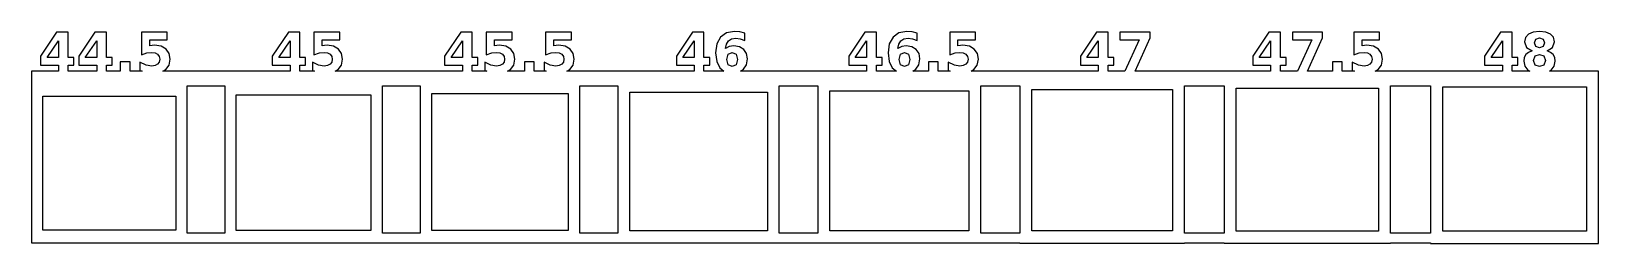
# Model space of a CAD drawing. Extents: x 0 to 12, y 0 to 1.6.
import ezdxf

# ---------------------------------------------------------------- set-up
doc = ezdxf.new("R2010")
doc.units = 0
doc.layers.add('Layer_1', color=7, linetype='CONTINUOUS')

msp = doc.modelspace()

# ---------------------------------------------------------------- linework, layer by layer
at = {"layer": 'Layer_1', "color": 7}
for points in [[(11.587756, 1.627306), (11.538161, 1.622197), (11.502208, 1.606856), (11.480342, 1.581742), (11.473049, 1.547325), (11.487325, 1.503503), (11.529658, 1.477431), (11.502077, 1.466004), (11.482144, 1.449099), (11.470199, 1.427098), (11.466213, 1.39993), (11.473862, 1.359622), (11.496806, 1.330477), (11.511744, 1.321658), (11.377137, 1.321658), (11.377137, 1.369338), (11.421179, 1.369338), (11.421179, 1.426995), (11.377137, 1.426995), (11.377137, 1.621739), (11.288667, 1.621739), (11.16503, 1.437578), (11.16503, 1.369338), (11.301896, 1.369338), (11.301896, 1.321658), (10.324261, 1.321658), (10.346475, 1.335438), (10.372223, 1.369176), (10.380816, 1.413766), (10.372961, 1.458621), (10.349396, 1.492314), (10.311717, 1.51356), (10.261533, 1.520646), (10.242295, 1.519213), (10.224105, 1.515465), (10.224105, 1.5632), (10.358491, 1.5632), (10.358491, 1.621739), (10.16066, 1.621739), (10.16066, 1.448106), (10.202442, 1.461721), (10.238988, 1.466296), (10.264826, 1.462782), (10.284463, 1.45224), (10.297027, 1.435587), (10.30122, 1.413766), (10.297027, 1.392075), (10.284463, 1.375346), (10.264826, 1.364804), (10.238988, 1.36129), (10.196213, 1.368511), (10.148478, 1.390229), (10.148478, 1.327611), (10.165345, 1.321658), (10.07219, 1.321658), (10.07219, 1.393095), (9.997776, 1.393095), (9.997776, 1.321658), (9.804685, 1.321658), (9.921102, 1.57687), (9.921102, 1.621739), (9.688544, 1.621739), (9.688544, 1.5632), (9.837152, 1.5632), (9.727184, 1.321658), (9.596987, 1.321658), (9.596987, 1.369338), (9.64103, 1.369338), (9.64103, 1.426995), (9.596987, 1.426995), (9.596987, 1.621739), (9.508517, 1.621739), (9.38488, 1.437578), (9.38488, 1.369338), (9.521747, 1.369338), (9.521747, 1.321658), (8.480115, 1.321658), (8.596532, 1.57687), (8.596532, 1.621739), (8.363974, 1.621739), (8.363974, 1.5632), (8.512582, 1.5632), (8.402614, 1.321658), (8.272417, 1.321658), (8.272417, 1.369338), (8.316459, 1.369338), (8.316459, 1.426995), (8.272417, 1.426995), (8.272417, 1.621739), (8.183947, 1.621739), (8.060309, 1.437578), (8.060309, 1.369338), (8.197176, 1.369338), (8.197176, 1.321658), (7.219596, 1.321658), (7.241755, 1.335438), (7.267503, 1.369176), (7.276095, 1.413766), (7.268241, 1.458621), (7.244676, 1.492314), (7.206997, 1.51356), (7.156812, 1.520646), (7.137575, 1.519213), (7.119385, 1.515465), (7.119385, 1.5632), (7.253771, 1.5632), (7.253771, 1.621739), (7.05594, 1.621739), (7.05594, 1.448106), (7.097722, 1.461721), (7.134268, 1.466296), (7.160106, 1.462782), (7.179743, 1.45224), (7.192307, 1.435587), (7.1965, 1.413766), (7.192307, 1.392075), (7.179743, 1.375346), (7.160106, 1.364804), (7.134268, 1.36129), (7.091494, 1.368511), (7.043758, 1.390229), (7.043758, 1.327611), (7.060626, 1.321658), (6.96747, 1.321658), (6.96747, 1.393095), (6.893056, 1.393095), (6.893056, 1.321658), (6.77245, 1.321658), (6.794884, 1.336871), (6.819231, 1.37176), (6.827351, 1.416467), (6.820058, 1.457026), (6.798192, 1.489006), (6.764647, 1.509794), (6.721904, 1.516733), (6.687177, 1.511551), (6.657632, 1.496448), (6.665073, 1.530496), (6.680783, 1.554932), (6.704554, 1.569842), (6.73618, 1.574831), (6.77008, 1.570256), (6.807066, 1.556641), (6.807066, 1.613636), (6.767379, 1.623613), (6.726038, 1.626865), (6.66599, 1.615938), (6.620204, 1.583099), (6.591383, 1.531261), (6.581785, 1.462989), (6.589994, 1.396829), (6.614637, 1.34762), (6.645781, 1.321658), (6.492267, 1.321658), (6.492267, 1.369338), (6.536309, 1.369338), (6.536309, 1.426995), (6.492267, 1.426995), (6.492267, 1.621739), (6.403797, 1.621739), (6.28016, 1.437578), (6.28016, 1.369338), (6.417026, 1.369338), (6.417026, 1.321658), (5.44788, 1.321658), (5.470314, 1.336871), (5.494661, 1.37176), (5.502781, 1.416467), (5.495488, 1.457026), (5.473622, 1.489006), (5.440077, 1.509794), (5.397333, 1.516733), (5.362607, 1.511551), (5.333062, 1.496448), (5.340503, 1.530496), (5.356213, 1.554932), (5.379984, 1.569842), (5.41161, 1.574831), (5.445509, 1.570256), (5.482496, 1.556641), (5.482496, 1.613636), (5.442809, 1.623613), (5.401467, 1.626865), (5.341419, 1.615938), (5.295634, 1.583099), (5.266812, 1.531261), (5.257215, 1.462989), (5.265424, 1.396829), (5.290067, 1.34762), (5.321211, 1.321658), (5.167697, 1.321658), (5.167697, 1.369338), (5.211739, 1.369338), (5.211739, 1.426995), (5.167697, 1.426995), (5.167697, 1.621739), (5.079227, 1.621739), (4.95559, 1.437578), (4.95559, 1.369338), (5.092456, 1.369338), (5.092456, 1.321658), (4.114821, 1.321658), (4.137035, 1.335438), (4.162783, 1.369176), (4.171376, 1.413766), (4.163521, 1.458621), (4.139956, 1.492314), (4.102277, 1.51356), (4.052092, 1.520646), (4.032855, 1.519213), (4.014665, 1.515465), (4.014665, 1.5632), (4.149051, 1.5632), (4.149051, 1.621739), (3.95122, 1.621739), (3.95122, 1.448106), (3.993002, 1.461721), (4.029548, 1.466296), (4.055386, 1.462782), (4.075023, 1.45224), (4.087587, 1.435587), (4.09178, 1.413766), (4.087587, 1.392075), (4.075023, 1.375346), (4.055386, 1.364804), (4.029548, 1.36129), (3.986773, 1.368511), (3.939038, 1.390229), (3.939038, 1.327611), (3.955905, 1.321658), (3.86275, 1.321658), (3.86275, 1.393095), (3.788336, 1.393095), (3.788336, 1.321658), (3.659297, 1.321658), (3.681455, 1.335438), (3.707204, 1.369176), (3.715796, 1.413766), (3.707941, 1.458621), (3.684377, 1.492314), (3.646698, 1.51356), (3.596513, 1.520646), (3.577276, 1.519213), (3.559086, 1.515465), (3.559086, 1.5632), (3.693472, 1.5632), (3.693472, 1.621739), (3.495641, 1.621739), (3.495641, 1.448106), (3.537423, 1.461721), (3.573968, 1.466296), (3.599807, 1.462782), (3.619444, 1.45224), (3.632008, 1.435587), (3.636201, 1.413766), (3.632008, 1.392075), (3.619444, 1.375346), (3.599807, 1.364804), (3.573968, 1.36129), (3.531194, 1.368511), (3.483459, 1.390229), (3.483459, 1.327611), (3.500326, 1.321658), (3.387547, 1.321658), (3.387547, 1.369338), (3.43159, 1.369338), (3.43159, 1.426995), (3.387547, 1.426995), (3.387547, 1.621739), (3.299077, 1.621739), (3.17544, 1.437578), (3.17544, 1.369338), (3.312306, 1.369338), (3.312306, 1.321658), (2.334726, 1.321658), (2.356885, 1.335438), (2.382634, 1.369176), (2.391226, 1.413766), (2.383371, 1.458621), (2.359806, 1.492314), (2.322127, 1.51356), (2.271943, 1.520646), (2.252705, 1.519213), (2.234515, 1.515465), (2.234515, 1.5632), (2.368901, 1.5632), (2.368901, 1.621739), (2.17107, 1.621739), (2.17107, 1.448106), (2.212852, 1.461721), (2.249398, 1.466296), (2.275236, 1.462782), (2.294873, 1.45224), (2.307438, 1.435587), (2.31163, 1.413766), (2.307438, 1.392075), (2.294873, 1.375346), (2.275236, 1.364804), (2.249398, 1.36129), (2.206624, 1.368511), (2.158888, 1.390229), (2.158888, 1.327611), (2.175756, 1.321658), (2.062977, 1.321658), (2.062977, 1.369338), (2.107019, 1.369338), (2.107019, 1.426995), (2.062977, 1.426995), (2.062977, 1.621739), (1.974507, 1.621739), (1.850869, 1.437578), (1.850869, 1.369338), (1.987736, 1.369338), (1.987736, 1.321658), (1.010156, 1.321658), (1.032315, 1.335438), (1.058063, 1.369176), (1.066655, 1.413766), (1.058801, 1.458621), (1.035236, 1.492314), (0.997557, 1.51356), (0.947372, 1.520646), (0.928135, 1.519213), (0.909945, 1.515465), (0.909945, 1.5632), (1.044331, 1.5632), (1.044331, 1.621739), (0.8465, 1.621739), (0.8465, 1.448106), (0.888282, 1.461721), (0.924828, 1.466296), (0.950666, 1.462782), (0.970303, 1.45224), (0.982867, 1.435587), (0.98706, 1.413766), (0.982867, 1.392075), (0.970303, 1.375346), (0.950666, 1.364804), (0.924828, 1.36129), (0.882053, 1.368511), (0.834318, 1.390229), (0.834318, 1.327611), (0.851185, 1.321658), (0.75803, 1.321658), (0.75803, 1.393095), (0.683616, 1.393095), (0.683616, 1.321658), (0.577176, 1.321658), (0.577176, 1.369338), (0.621218, 1.369338), (0.621218, 1.426995), (0.577176, 1.426995), (0.577176, 1.621739), (0.488706, 1.621739), (0.365069, 1.437578), (0.365069, 1.369338), (0.501935, 1.369338), (0.501935, 1.321658), (0.282827, 1.321658), (0.282827, 1.369338), (0.326869, 1.369338), (0.326869, 1.426995), (0.282827, 1.426995), (0.282827, 1.621739), (0.194357, 1.621739), (0.07072, 1.437578), (0.07072, 1.369338), (0.207586, 1.369338), (0.207586, 1.321658), (-0.000001, 1.321658), (-0.000001, 1.217092), (-0.000001, 1.209485), (-0.000001, 0.079659), (-0.000001, 0.015167), (-0.000001, 0.004694), (7.594808, 0.004694), (7.594808, 0.004363), (8.860178, 0.004363), (8.860178, 0.004694), (9.163787, 0.004694), (9.163787, 0.002158), (10.442662, 0.002158), (10.442662, 0.004694), (10.749413, 0.004694), (10.749413, 0.000009), (12.041737, 0.000009), (12.041737, 1.296467), (12.040855, 1.296467), (12.040855, 1.321658), (11.663383, 1.321658), (11.678101, 1.330477), (11.701045, 1.359622), (11.708693, 1.39993), (11.704649, 1.427098), (11.692542, 1.449099), (11.672771, 1.466004), (11.645248, 1.477431), (11.687582, 1.503503), (11.702078, 1.547325), (11.694785, 1.581845), (11.672919, 1.606856), (11.637056, 1.622197), (11.587756, 1.627306), (11.587756, 1.627306)], [(11.587756, 1.577256), (11.616475, 1.567389), (11.626617, 1.539222), (11.616475, 1.510945), (11.587756, 1.501023), (11.558432, 1.510945), (11.54829, 1.539222), (11.558432, 1.567389), (11.587756, 1.577256), (11.587756, 1.577256)], [(0.207586, 1.5562), (0.207586, 1.426995), (0.120329, 1.426995), (0.207586, 1.5562), (0.207586, 1.5562)], [(0.501935, 1.5562), (0.501935, 1.426995), (0.414678, 1.426995), (0.501935, 1.5562), (0.501935, 1.5562)], [(1.987736, 1.5562), (1.987736, 1.426995), (1.900479, 1.426995), (1.987736, 1.5562), (1.987736, 1.5562)], [(3.312306, 1.5562), (3.312306, 1.426995), (3.225049, 1.426995), (3.312306, 1.5562), (3.312306, 1.5562)], [(5.092456, 1.5562), (5.092456, 1.426995), (5.005199, 1.426995), (5.092456, 1.5562), (5.092456, 1.5562)], [(5.384104, 1.46547), (5.415523, 1.451799), (5.426052, 1.411285), (5.415523, 1.37055), (5.384104, 1.357156), (5.352685, 1.37055), (5.342377, 1.411285), (5.352685, 1.451799), (5.384104, 1.46547), (5.384104, 1.46547)], [(6.417026, 1.5562), (6.417026, 1.426995), (6.329769, 1.426995), (6.417026, 1.5562), (6.417026, 1.5562)], [(6.708674, 1.46547), (6.740094, 1.451799), (6.750622, 1.411285), (6.740094, 1.37055), (6.708674, 1.357156), (6.677255, 1.37055), (6.666948, 1.411285), (6.677255, 1.451799), (6.708674, 1.46547), (6.708674, 1.46547)], [(8.197176, 1.5562), (8.197176, 1.426995), (8.109919, 1.426995), (8.197176, 1.5562), (8.197176, 1.5562)], [(9.521747, 1.5562), (9.521747, 1.426995), (9.434489, 1.426995), (9.521747, 1.5562), (9.521747, 1.5562)], [(11.301896, 1.5562), (11.301896, 1.426995), (11.214639, 1.426995), (11.301896, 1.5562), (11.301896, 1.5562)], [(11.587756, 1.451193), (11.621656, 1.439011), (11.633452, 1.404064), (11.621656, 1.369117), (11.587756, 1.357156), (11.553471, 1.369117), (11.541454, 1.404064), (11.553471, 1.439011), (11.587756, 1.451193), (11.587756, 1.451193)], [(1.198065, 1.209485), (1.485634, 1.209485), (1.485634, 0.079659), (1.198065, 0.079659), (1.198065, 1.209485), (1.198065, 1.209485)], [(2.69715, 1.209485), (2.987916, 1.209485), (2.987916, 0.079659), (2.69715, 0.079659), (2.69715, 1.209485), (2.69715, 1.209485)], [(4.212937, 1.209485), (4.506845, 1.209485), (4.506845, 0.079659), (4.212937, 0.079659), (4.212937, 1.209485), (4.212937, 1.209485)], [(5.745316, 1.209485), (6.042476, 1.209485), (6.042476, 0.079659), (5.745316, 0.079659), (5.745316, 1.209485), (5.745316, 1.209485)], [(7.294451, 1.209485), (7.594808, 1.209485), (7.594808, 0.079659), (7.294451, 0.079659), (7.294451, 1.209485), (7.294451, 1.209485)], [(8.860178, 1.209485), (9.163787, 1.209485), (9.163787, 0.079659), (8.860178, 0.079659), (8.860178, 1.209485), (8.860178, 1.209485)], [(10.442662, 1.209485), (10.749413, 1.209485), (10.749413, 0.079659), (10.442662, 0.079659), (10.442662, 1.209485), (10.442662, 1.209485)], [(0.087366, 1.129724), (1.110697, 1.129724), (1.110697, 0.10259), (0.087366, 0.10259), (0.087366, 1.129724), (0.087366, 1.129724)], [(1.573994, 1.140087), (2.60879, 1.140087), (2.60879, 0.101377), (1.573994, 0.101377), (1.573994, 1.140087), (1.573994, 1.140087)], [(3.077268, 1.15045), (4.123585, 1.15045), (4.123585, 0.10022), (3.077268, 0.10022), (3.077268, 1.15045), (3.077268, 1.15045)], [(4.597189, 1.160813), (5.655026, 1.160813), (5.655026, 0.099007), (4.597189, 0.099007), (4.597189, 1.160813), (4.597189, 1.160813)], [(6.133812, 1.171121), (7.203115, 1.171121), (7.203115, 0.097849), (6.133812, 0.097849), (6.133812, 1.171121), (6.133812, 1.171121)], [(7.687082, 1.181483), (8.767905, 1.181483), (8.767905, 0.096637), (7.687082, 0.096637), (7.687082, 1.181483), (7.687082, 1.181483)], [(9.257053, 1.191846), (10.349341, 1.191846), (10.349341, 0.095424), (9.257053, 0.095424), (9.257053, 1.191846), (9.257053, 1.191846)], [(10.843671, 1.202209), (11.94748, 1.202209), (11.94748, 0.094266), (10.843671, 0.094266), (10.843671, 1.202209), (10.843671, 1.202209)]]:
    msp.add_lwpolyline(points, dxfattribs=at)

doc.saveas('drawing.dxf')
